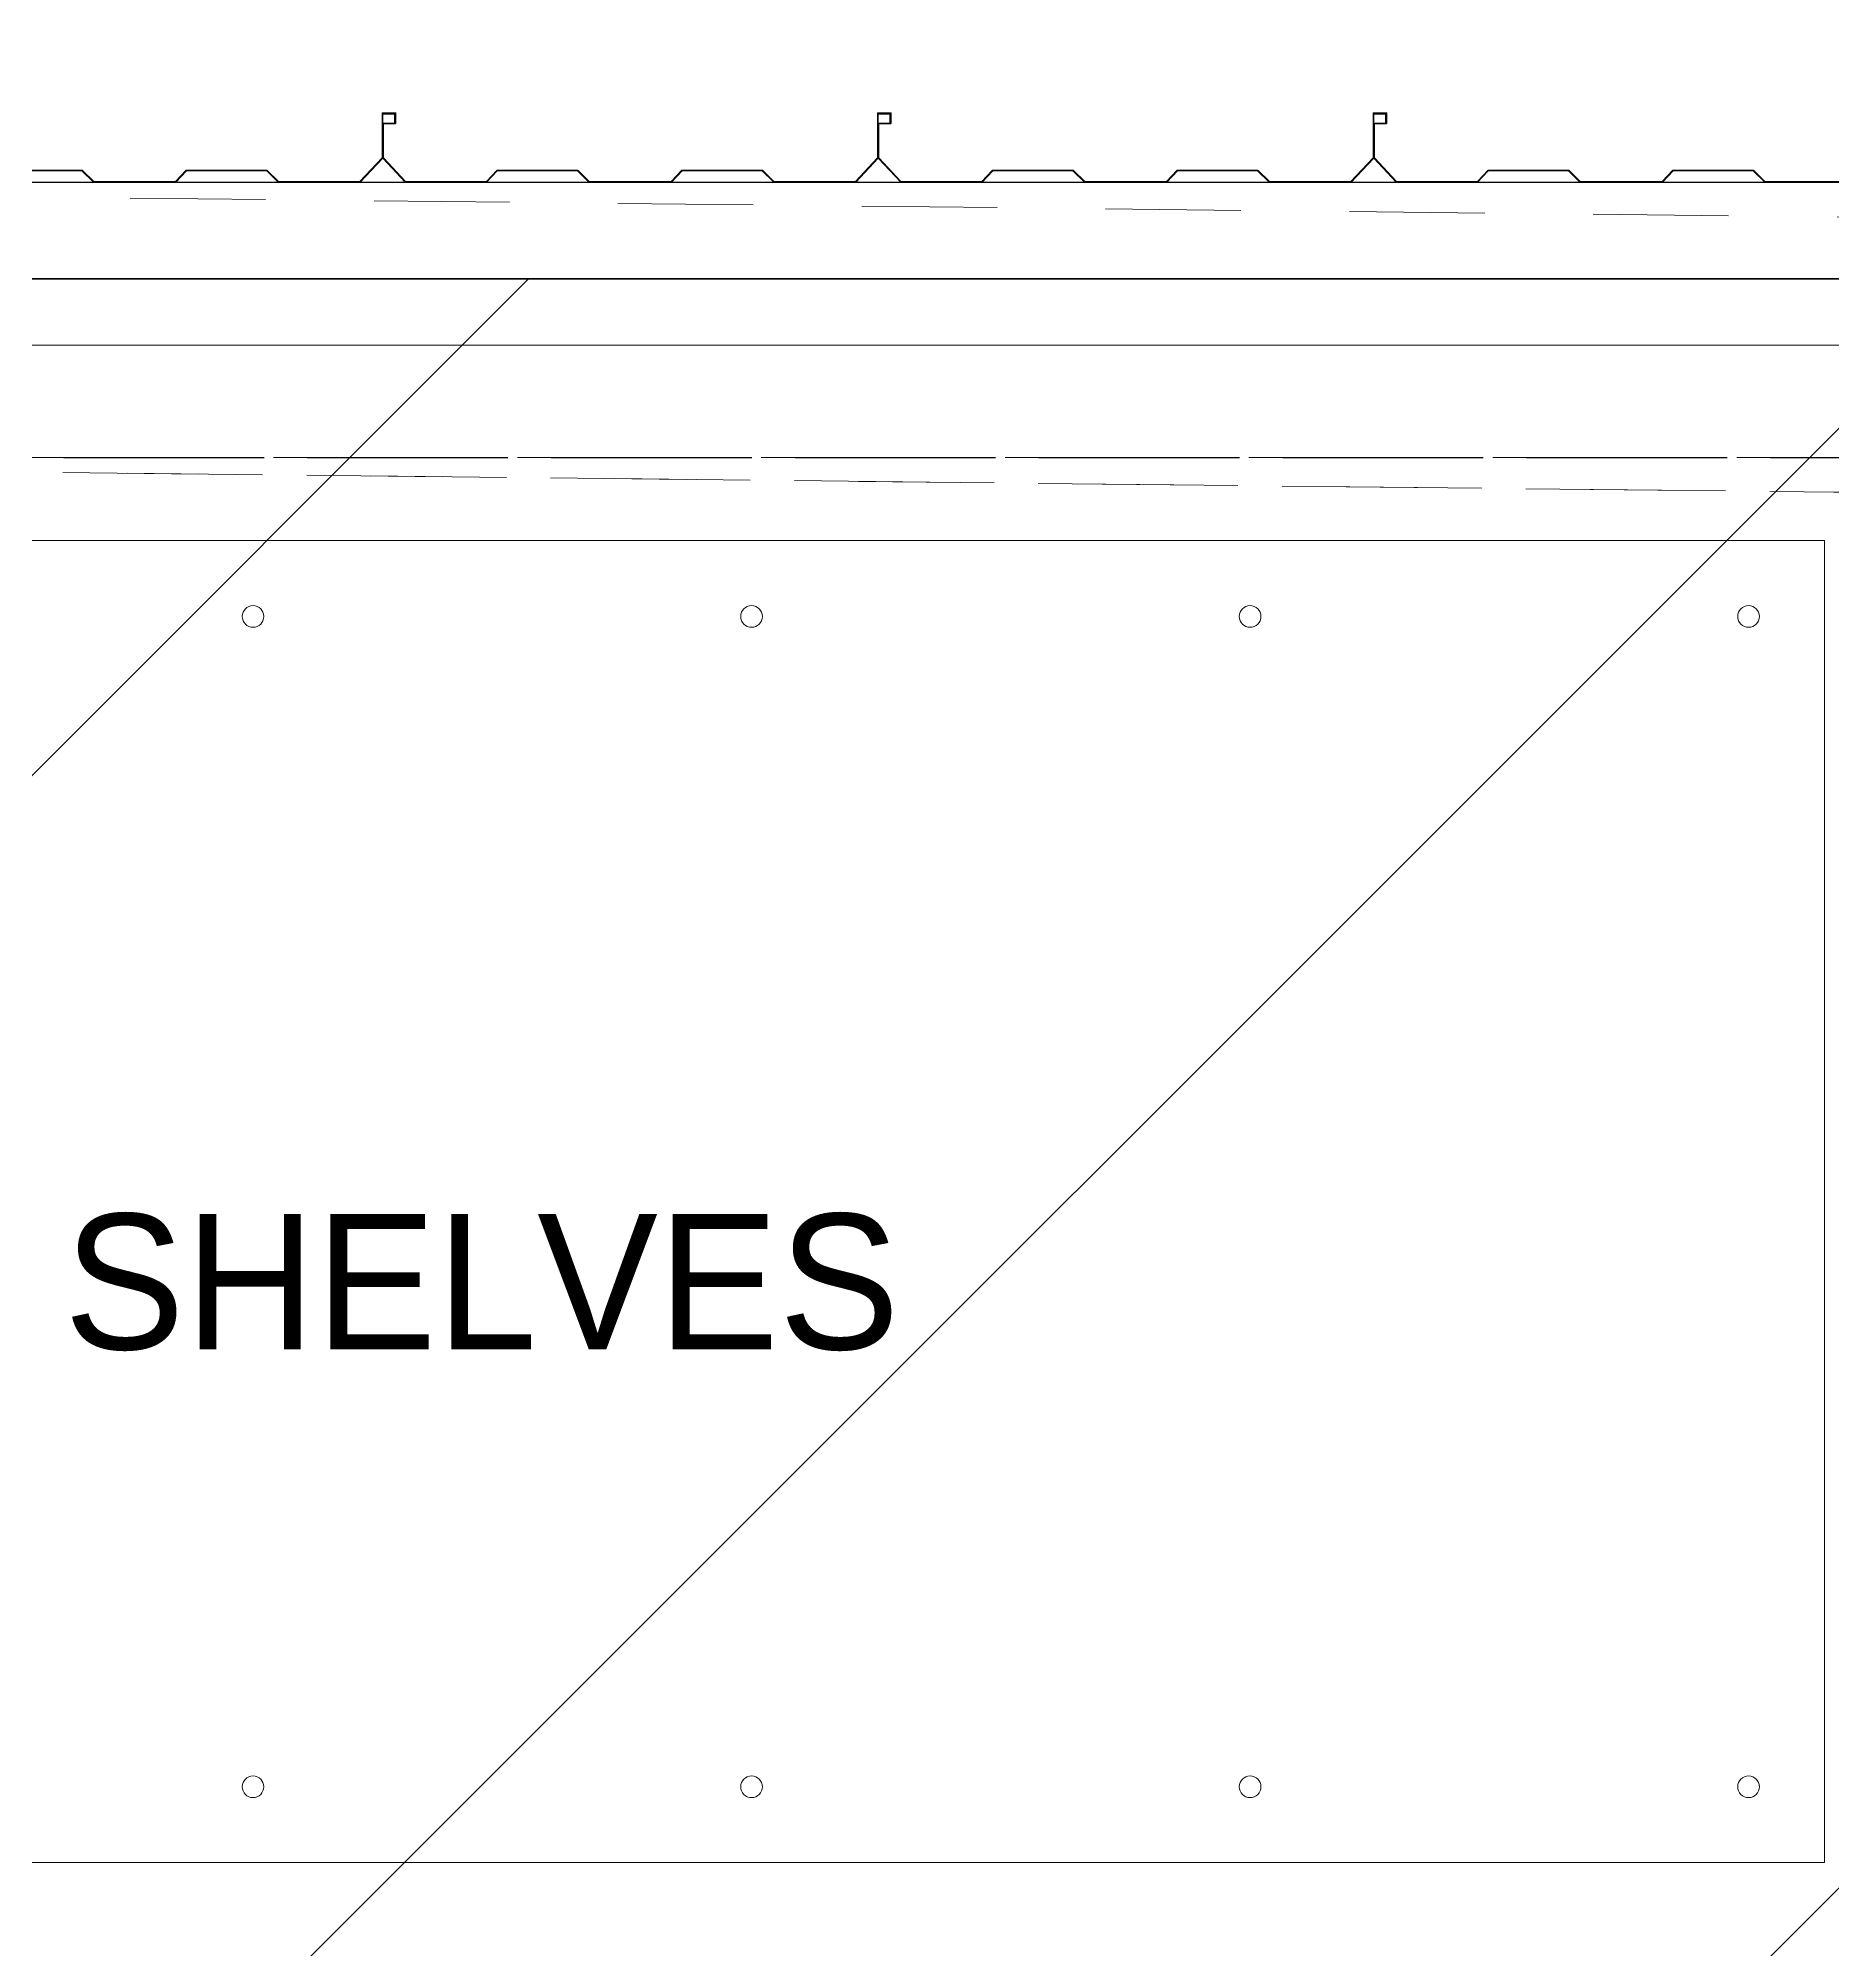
# Model space of a CAD drawing. Header units: metres. Extents: x 1.9 to 30.6, y -0.8 to 18.8.
# Drawn here: x 18.242 to 19.897, y 14.458 to 16.222 of the extents above; entities that cross this region are included whole.
import ezdxf

# ---------------------------------------------------------------- set-up
doc = ezdxf.new("R2010")
doc.units = ezdxf.units.M
doc.linetypes.add('Hidden', pattern=[0.2, 0.125, -0.075])
for name, color, linetype, lineweight in [('1', 7, 'Continuous', 18), ('A LARGUEROS', 7, 'Continuous', 9), ('A-DETL-GENF', 7, 'Continuous', 18), ('A-MOBILIARIO', 7, 'Continuous', 18), ('A-MURO', 7, 'Continuous', 25), ('A-PISO', 7, 'Continuous', 18), ('A-TEXTOS', 7, 'Continuous', 18), ('G-IMPT', 7, 'Continuous', 18)]:
    doc.layers.add(name, color=color, linetype=linetype, lineweight=lineweight)
doc.layers.add('ATR-ACHURADO', color=9, linetype='Continuous')
doc.layers.add('ATR-AREAS', color=1, linetype='Continuous')
doc.styles.add('Arial', font='arial.ttf', dxfattribs={"height": 2e-05})
doc.styles.add('Nirmala UI Semilight_6', font='', dxfattribs={"height": 0.125})
doc.styles.get('Nirmala UI Semilight_6').set_extended_font_data('Nirmala UI Semilight')
doc.dimstyles.get("Standard").update_dxf_attribs({"dimtxt": 2.5, "dimasz": 2.5, "dimexe": 1.25, "dimexo": 0.625, "dimtad": 1, "dimtxsty": 'Standard', "dimcen": 2.5, "dimazin": 3, "dimtfac": 1, "dimtmove": 0, "dimatfit": 3})

# ---------------------------------------------------------------- blocks, each defined once
blk = doc.blocks.new('MontenC-Calibre14-GMI 1 - MONTEN _C_ 10_ CAL14 CON CLIPS A COLUMNA-1601976-N_P_T_')
at = {"layer": 'A LARGUEROS', "linetype": 'Hidden', "lineweight": 5}
for p, q in [((-4.2742, 0.127), (0.0658, 0.127)), ((0.0658, 0.127), (-4.2742, 0.127)), ((0.0658, -0.127), (-4.2867, -0.127)), ((0.0658, -0.127), (-4.2867, -0.127))]:
    blk.add_line(p, q, dxfattribs=at)
blk = doc.blocks.new('MontenC-Calibre14-GMI 1 - MONTEN _C_ 10_ CAL14 CON CLIPS A COLUMNA-V14-N_P_T_')
at = {"layer": 'A LARGUEROS', "linetype": 'Hidden', "lineweight": 5}
for p, q in [((-4.2742, 0.127), (0.0658, 0.127)), ((0.0658, 0.127), (-4.2742, 0.127)), ((0.0658, -0.127), (-4.2877, -0.127)), ((0.0658, -0.127), (-4.2877, -0.127))]:
    blk.add_line(p, q, dxfattribs=at)
blk = doc.blocks.new('MontenC-Calibre14-GMI 1 - MONTEN _C_ 10_ CAL14 CON CLIPS A COLUMNA-1602256-N_P_T_')
at = {"layer": 'A LARGUEROS', "linetype": 'Hidden', "lineweight": 5}
for p, q in [((-2.2339, 0.127), (2.106, 0.127)), ((2.106, 0.127), (-2.2339, 0.127)), ((2.106, -0.127), (-2.2475, -0.127)), ((2.106, -0.127), (-2.2475, -0.127))]:
    blk.add_line(p, q, dxfattribs=at)
blk = doc.blocks.new('MontenC-Calibre14-GMI 1 - MONTEN _C_ 10_ CAL14 CON CLIPS A COLUMNA-1602291-N_P_T_')
at = {"layer": 'A LARGUEROS', "linetype": 'Hidden', "lineweight": 5}
for p, q in [((-2.2118, 0.127), (2.1281, 0.127)), ((2.1281, 0.127), (-2.2118, 0.127)), ((2.1281, -0.127), (-2.2244, -0.127)), ((2.1281, -0.127), (-2.2244, -0.127))]:
    blk.add_line(p, q, dxfattribs=at)
blk = doc.blocks.new('MontenC-Calibre14-GMI 1 - MONTEN _C_ 10_ CAL14 CON CLIPS A COLUMNA-1602365-N_P_T_')
at = {"layer": 'A LARGUEROS', "linetype": 'Hidden', "lineweight": 5}
for p, q in [((-2.2103, 0.127), (2.1305, 0.127)), ((2.1305, 0.127), (-2.2103, 0.127)), ((2.1305, -0.127), (-2.2103, -0.127)), ((2.1305, -0.127), (-2.2103, -0.127))]:
    blk.add_line(p, q, dxfattribs=at)
blk = doc.blocks.new('MontenC-Calibre14-GMI 1 - MONTEN _C_ 10_ CAL14 CON CLIPS A COLUMNA-1582845-N_P_T_')
at = {"layer": 'A LARGUEROS', "linetype": 'Hidden', "lineweight": 5}
for p, q in [((-8.6208, 0.127), (1.0881, 0.127)), ((1.0881, 0.127), (-8.6208, 0.127)), ((1.0881, -0.127), (-8.6208, -0.127)), ((1.0881, -0.127), (-8.6208, -0.127))]:
    blk.add_line(p, q, dxfattribs=at)
blk = doc.blocks.new('MontenC-Calibre14-GMI 1 - MONTEN _C_ 10_ CAL14 CON CLIPS A COLUMNA-1582771-N_P_T_')
at = {"layer": 'A LARGUEROS', "linetype": 'Hidden', "lineweight": 5}
for p, q in [((-2.0775, 0.127), (7.6314, 0.127)), ((7.6314, 0.127), (-2.0775, 0.127)), ((7.6314, -0.127), (-2.0775, -0.127)), ((7.6314, -0.127), (-2.0775, -0.127))]:
    blk.add_line(p, q, dxfattribs=at)
blk = doc.blocks.new('Biblioteca con montantes - 1220 x 2440 x 2000 mm-1596600-N_P_T_')
at = {"layer": 'A-DETL-GENF'}
for centre in [(-1.15, 1.15), (-0.69, 1.15), (-0.23, 1.15), (0.23, 1.15), (0.69, 1.15), (1.15, 1.15), (-1.15, 0.07), (-0.69, 0.07), (-0.23, 0.07), (0.23, 0.07), (0.69, 0.07), (1.15, 0.07)]:
    blk.add_circle(centre, 0.01, dxfattribs=at)
at = {"layer": 'A-MOBILIARIO', "color": 9, "lineweight": 20, "true_color": 0xc0c0c0}
for p, q in [((-1.22, 1.22), (1.22, 1.22)), ((-1.22, 0), (-1.22, 1.22)), ((1.22, 1.22), (1.22, 0)), ((1.22, 0), (-1.22, 0))]:
    blk.add_line(p, q, dxfattribs=at)
blk = doc.blocks.new('Lamina_Laminación_KR18 - Lamina_Laminación_KR18-V39-N_P_T_')
at = {"layer": 'G-IMPT', "color": 3, "true_color": 0x00ff00, "insert": (-0.1592, -0.0244), "char_height": 0.00002, "width": 0.0000837, "attachment_point": 2, "line_spacing_factor": 0.941778, "style": 'Arial'}
blk.add_mtext('45,72', dxfattribs=at)
at = {"layer": 'G-IMPT', "color": 3, "true_color": 0x00ff00, "insert": (-0.1589, -0.0245), "char_height": 0.00002, "width": 0.0000465, "attachment_point": 2, "rotation": 90, "line_spacing_factor": 0.941778, "style": 'Arial'}
blk.add_mtext('6,4', dxfattribs=at)
blk = doc.blocks.new('Lamina_Laminación_KR18 - Lamina_Laminación_KR18-V40-N_P_T_')
at = {"layer": 'G-IMPT', "color": 3, "true_color": 0x00ff00, "insert": (-0.1592, -0.0244), "char_height": 0.00002, "width": 0.0000837, "attachment_point": 2, "line_spacing_factor": 0.941778, "style": 'Arial'}
blk.add_mtext('45,72', dxfattribs=at)
at = {"layer": 'G-IMPT', "color": 3, "true_color": 0x00ff00, "insert": (-0.1589, -0.0245), "char_height": 0.00002, "width": 0.0000465, "attachment_point": 2, "rotation": 90, "line_spacing_factor": 0.941778, "style": 'Arial'}
blk.add_mtext('6,4', dxfattribs=at)
blk = doc.blocks.new('Lamina_Laminación_KR18 - Lamina_Laminación_KR18-V41-N_P_T_')
at = {"layer": 'G-IMPT', "color": 3, "true_color": 0x00ff00, "insert": (-0.1592, -0.0244), "char_height": 0.00002, "width": 0.0000837, "attachment_point": 2, "line_spacing_factor": 0.941778, "style": 'Arial'}
blk.add_mtext('45,72', dxfattribs=at)
at = {"layer": 'G-IMPT', "color": 3, "true_color": 0x00ff00, "insert": (-0.1589, -0.0245), "char_height": 0.00002, "width": 0.0000465, "attachment_point": 2, "rotation": 90, "line_spacing_factor": 0.941778, "style": 'Arial'}
blk.add_mtext('6,4', dxfattribs=at)
blk = doc.blocks.new('*D200')
at = {"color": 0, "lineweight": -2, "transparency": 16777216}
for p, q in [((17.016, 16.0625), (17.016, 16.7808)), ((21.6159, 16.0625), (21.6159, 16.7808)), ((17.196, 16.6008), (18.7759, 16.6008)), ((21.4359, 16.6008), (19.8559, 16.6008))]:
    blk.add_line(p, q, dxfattribs=at)
at = {"color": 0, "transparency": 16777216}
for points in [[(17.196, 16.6308), (17.196, 16.5708), (17.016, 16.6008)], [(21.4359, 16.6308), (21.4359, 16.5708), (21.6159, 16.6008)]]:
    blk.add_solid(points, dxfattribs=at)
at = {"layer": 'Defpoints', "color": 0, "transparency": 16777216}
for p in [(21.6159, 16.6008), (17.016, 16), (21.6159, 16)]:
    blk.add_point(p, dxfattribs=at)
at = {"color": 0, "transparency": 16777216, "insert": (19.3159, 16.6008), "char_height": 0.18, "attachment_point": 5}
blk.add_mtext('\\A1;4.5999', dxfattribs=at)

msp = doc.modelspace()

# ---------------------------------------------------------------- hatches: boundary and pattern name
at = {"layer": 'ATR-ACHURADO'}
h = msp.add_hatch(dxfattribs=at)
h.set_pattern_fill('ANSI31', scale=0.3)
h.paths.add_polyline_path([(17.016, 12), (22.056, 12), (22.056, 16), (17.016, 16)])

# ---------------------------------------------------------------- linework, layer by layer
at = {"color": 6}
msp.add_lwpolyline([(17.016, 16), (27.0929, 16), (27.0929, 0)], dxfattribs=at)
at = {"layer": '1'}
for p, q in [((18.5715, 16.1531), (18.5589, 16.1531)), ((18.5589, 16.1531), (18.5589, 16.1115)), ((18.5709, 16.1525), (18.5595, 16.1525)), ((18.5595, 16.1525), (18.5601, 16.1519)), ((18.5595, 16.1113), (18.5595, 16.1525)), ((18.5595, 16.1525), (18.5709, 16.1525)), ((18.5703, 16.1434), (18.5595, 16.1434)), ((18.5595, 16.1434), (18.5595, 16.1113)), ((18.5601, 16.1519), (18.5703, 16.1519)), ((18.5601, 16.1115), (18.5601, 16.1428)), ((18.5601, 16.1428), (18.5709, 16.1428)), ((18.5703, 16.1519), (18.5703, 16.1434)), ((18.5709, 16.1428), (18.5709, 16.1525)), ((18.5709, 16.1525), (18.5709, 16.1428)), ((18.5709, 16.1428), (18.5715, 16.1434)), ((18.5715, 16.1434), (18.5715, 16.1531)), ((19.0287, 16.1531), (19.0161, 16.1531)), ((19.0161, 16.1531), (19.0161, 16.1115)), ((19.0281, 16.1525), (19.0167, 16.1525)), ((19.0167, 16.1525), (19.0173, 16.1519)), ((19.0167, 16.1113), (19.0167, 16.1525)), ((19.0167, 16.1525), (19.0281, 16.1525)), ((19.0275, 16.1434), (19.0167, 16.1434)), ((19.0167, 16.1434), (19.0167, 16.1113)), ((19.0173, 16.1519), (19.0275, 16.1519)), ((19.0173, 16.1115), (19.0173, 16.1428)), ((19.0173, 16.1428), (19.0281, 16.1428)), ((19.0275, 16.1519), (19.0275, 16.1434)), ((19.0281, 16.1428), (19.0281, 16.1525)), ((19.0281, 16.1525), (19.0281, 16.1428)), ((19.0281, 16.1428), (19.0287, 16.1434)), ((19.0287, 16.1434), (19.0287, 16.1531)), ((19.4859, 16.1531), (19.4733, 16.1531)), ((19.4733, 16.1531), (19.4733, 16.1115)), ((19.4853, 16.1525), (19.4739, 16.1525)), ((19.4739, 16.1525), (19.4745, 16.1519)), ((19.4739, 16.1113), (19.4739, 16.1525)), ((19.4739, 16.1525), (19.4853, 16.1525)), ((19.4847, 16.1434), (19.4739, 16.1434)), ((19.4739, 16.1434), (19.4739, 16.1113)), ((19.4745, 16.1519), (19.4847, 16.1519)), ((19.4745, 16.1115), (19.4745, 16.1428)), ((19.4745, 16.1428), (19.4853, 16.1428)), ((19.4847, 16.1519), (19.4847, 16.1434)), ((19.4853, 16.1428), (19.4853, 16.1525)), ((19.4853, 16.1525), (19.4853, 16.1428)), ((19.4853, 16.1428), (19.4859, 16.1434)), ((19.4859, 16.1434), (19.4859, 16.1531)), ((18.5589, 16.1115), (18.5385, 16.0897)), ((18.5388, 16.0891), (18.5595, 16.1113)), ((18.5595, 16.1113), (18.5802, 16.0891)), ((18.5805, 16.0897), (18.5601, 16.1115)), ((19.0161, 16.1115), (18.9957, 16.0897)), ((18.996, 16.0891), (19.0167, 16.1113)), ((19.0167, 16.1113), (19.0374, 16.0891)), ((19.0377, 16.0897), (19.0173, 16.1115)), ((19.4733, 16.1115), (19.4529, 16.0897)), ((19.4532, 16.0891), (19.4739, 16.1113)), ((19.4739, 16.1113), (19.4946, 16.0891)), ((19.4949, 16.0897), (19.4745, 16.1115)), ((18.2823, 16.1003), (18.2078, 16.1003)), ((18.208, 16.0997), (18.282, 16.0997)), ((18.282, 16.0997), (18.2926, 16.0891)), ((18.2929, 16.0897), (18.2823, 16.1003)), ((18.2926, 16.0891), (18.3686, 16.0891)), ((18.3683, 16.0897), (18.2929, 16.0897)), ((18.3782, 16.1003), (18.3683, 16.0897)), ((18.3686, 16.0891), (18.3785, 16.0997)), ((18.4527, 16.1003), (18.3782, 16.1003)), ((18.3785, 16.0997), (18.4524, 16.0997)), ((18.4524, 16.0997), (18.4631, 16.0891)), ((18.4633, 16.0897), (18.4527, 16.1003)), ((18.4631, 16.0891), (18.5388, 16.0891)), ((18.5385, 16.0897), (18.4633, 16.0897)), ((18.5802, 16.0891), (18.6553, 16.0891)), ((18.6551, 16.0897), (18.5805, 16.0897)), ((18.665, 16.1003), (18.6551, 16.0897)), ((18.6553, 16.0891), (18.6652, 16.0997)), ((18.7395, 16.1003), (18.665, 16.1003)), ((18.6652, 16.0997), (18.7392, 16.0997)), ((18.7392, 16.0997), (18.7498, 16.0891)), ((18.7501, 16.0897), (18.7395, 16.1003)), ((18.7498, 16.0891), (18.8258, 16.0891)), ((18.8255, 16.0897), (18.7501, 16.0897)), ((18.8354, 16.1003), (18.8255, 16.0897)), ((18.8258, 16.0891), (18.8357, 16.0997)), ((18.9099, 16.1003), (18.8354, 16.1003)), ((18.8357, 16.0997), (18.9096, 16.0997)), ((18.9096, 16.0997), (18.9203, 16.0891)), ((18.9205, 16.0897), (18.9099, 16.1003)), ((18.9203, 16.0891), (18.996, 16.0891)), ((18.9957, 16.0897), (18.9205, 16.0897)), ((19.0374, 16.0891), (19.1125, 16.0891)), ((19.1123, 16.0897), (19.0377, 16.0897)), ((19.1222, 16.1003), (19.1123, 16.0897)), ((19.1125, 16.0891), (19.1224, 16.0997)), ((19.1967, 16.1003), (19.1222, 16.1003)), ((19.1224, 16.0997), (19.1964, 16.0997)), ((19.1964, 16.0997), (19.207, 16.0891)), ((19.2073, 16.0897), (19.1967, 16.1003)), ((19.207, 16.0891), (19.283, 16.0891)), ((19.2827, 16.0897), (19.2073, 16.0897)), ((19.2926, 16.1003), (19.2827, 16.0897)), ((19.283, 16.0891), (19.2929, 16.0997)), ((19.3671, 16.1003), (19.2926, 16.1003)), ((19.2929, 16.0997), (19.3668, 16.0997)), ((19.3668, 16.0997), (19.3775, 16.0891)), ((19.3777, 16.0897), (19.3671, 16.1003)), ((19.3775, 16.0891), (19.4532, 16.0891)), ((19.4529, 16.0897), (19.3777, 16.0897)), ((19.4946, 16.0891), (19.5697, 16.0891)), ((19.5695, 16.0897), (19.4949, 16.0897)), ((19.5794, 16.1003), (19.5695, 16.0897)), ((19.5697, 16.0891), (19.5796, 16.0997)), ((19.6539, 16.1003), (19.5794, 16.1003)), ((19.5796, 16.0997), (19.6536, 16.0997)), ((19.6536, 16.0997), (19.6642, 16.0891)), ((19.6645, 16.0897), (19.6539, 16.1003)), ((19.6642, 16.0891), (19.7402, 16.0891)), ((19.7399, 16.0897), (19.6645, 16.0897)), ((19.7498, 16.1003), (19.7399, 16.0897)), ((19.7402, 16.0891), (19.7501, 16.0997)), ((19.8243, 16.1003), (19.7498, 16.1003)), ((19.7501, 16.0997), (19.824, 16.0997)), ((19.824, 16.0997), (19.8347, 16.0891)), ((19.8349, 16.0897), (19.8243, 16.1003)), ((19.8347, 16.0891), (19.9104, 16.0891)), ((19.9101, 16.0897), (19.8349, 16.0897))]:
    msp.add_line(p, q, dxfattribs=at)
at = {"layer": 'A-MURO', "color": 9, "lineweight": 18, "true_color": 0xc0c0c0}
for p, q in [((17.1899, 16.0887), (21.5649, 16.0887)), ((21.5649, 15.9387), (17.2, 15.9387))]:
    msp.add_line(p, q, dxfattribs=at)
at = {"layer": 'A-PISO'}
msp.add_line((25.1506, 16.0891), (16.842, 16.0891), dxfattribs=at)
at = {"layer": 'ATR-AREAS', "lineweight": 35}
msp.add_lwpolyline([(17.016, 12), (22.056, 12), (22.056, 16), (17.016, 16)], close=True, dxfattribs=at)

# ---------------------------------------------------------------- block references
at = {"layer": 'A LARGUEROS', "linetype": 'Hidden', "lineweight": 5}
for name, p, rotation in [('MontenC-Calibre14-GMI 1 - MONTEN _C_ 10_ CAL14 CON CLIPS A COLUMNA-V14-N_P_T_', (17.2657, 15.9619), 180), ('MontenC-Calibre14-GMI 1 - MONTEN _C_ 10_ CAL14 CON CLIPS A COLUMNA-1602256-N_P_T_', (19.306, 15.9619), 180), ('MontenC-Calibre14-GMI 1 - MONTEN _C_ 10_ CAL14 CON CLIPS A COLUMNA-1582845-N_P_T_', (18.2881, 15.9619), 180), ('MontenC-Calibre14-GMI 1 - MONTEN _C_ 10_ CAL14 CON CLIPS A COLUMNA-1582771-N_P_T_', (24.8313, 15.9619), 180), ('MontenC-Calibre14-GMI 1 - MONTEN _C_ 10_ CAL14 CON CLIPS A COLUMNA-1601976-N_P_T_', (17.2657, 15.9617), 180), ('MontenC-Calibre14-GMI 1 - MONTEN _C_ 10_ CAL14 CON CLIPS A COLUMNA-1602291-N_P_T_', (19.3281, 15.9617), 180), ('MontenC-Calibre14-GMI 1 - MONTEN _C_ 10_ CAL14 CON CLIPS A COLUMNA-1602365-N_P_T_', (19.3305, 15.9363), 179.3627575455247)]:
    msp.add_blockref(name, p, dxfattribs=dict(at, rotation=rotation))
at = {"layer": 'A-DETL-GENF', "rotation": 180}
msp.add_blockref('Biblioteca con montantes - 1220 x 2440 x 2000 mm-1596600-N_P_T_', (18.6698, 15.7583), dxfattribs=at)
at = {"layer": 'G-IMPT'}
for name, p in [('Lamina_Laminación_KR18 - Lamina_Laminación_KR18-V41-N_P_T_', (18.7878, 16.0891)), ('Lamina_Laminación_KR18 - Lamina_Laminación_KR18-V40-N_P_T_', (19.245, 16.0891)), ('Lamina_Laminación_KR18 - Lamina_Laminación_KR18-V39-N_P_T_', (19.7022, 16.0891))]:
    msp.add_blockref(name, p, dxfattribs=at)

# ---------------------------------------------------------------- texts
at = {"layer": 'A-TEXTOS', "insert": (18.2653, 15.137), "char_height": 0.125, "width": 0.809704, "attachment_point": 1, "style": 'Nirmala UI Semilight_6'}
msp.add_mtext('SHELVES', dxfattribs=at)

# ---------------------------------------------------------------- dimensions: what is measured, and where the dimension line sits
at = {"color": 6}
dim = msp.add_linear_dim(base=(21.6159, 16.6008), p1=(17.016, 16), p2=(21.6159, 16), dimstyle='Standard', dxfattribs=at)
dim.commit()
dim.dimension.update_dxf_attribs({"geometry": '*D200', "text_midpoint": (19.3159, 16.6008)})

doc.saveas('drawing.dxf')
